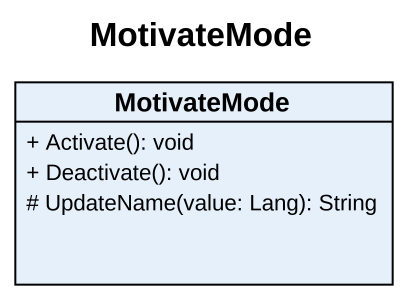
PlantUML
@startuml
title MotivateMode
hide circle
hide empty members
skinparam classAttributeIconSize 0
class MotivateMode {
  + Activate(): void
  + Deactivate(): void
  # UpdateName(value: Lang): String
}
@enduml
